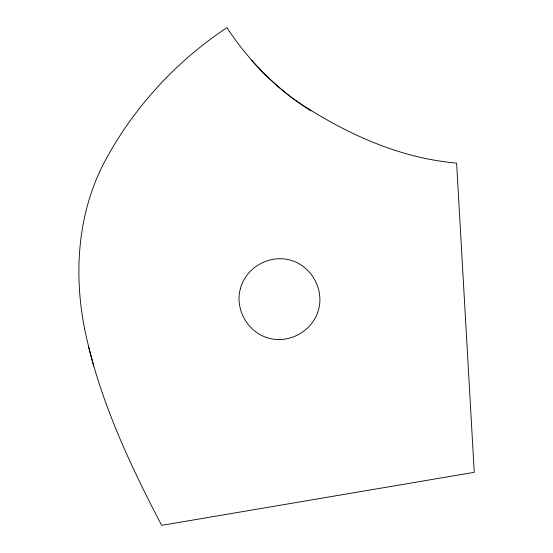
<?xml version="1.0" encoding="UTF-8"?>
<svg xmlns="http://www.w3.org/2000/svg" width="553" height="553" viewBox="0 0 553 553"><rect width="100%" height="100%" fill="white"/><g stroke="black" fill="none" stroke-linecap="round" stroke-linejoin="round"><path stroke-width="0.83" d="M251.656 60.332A265.848 265.848 0 0 0 295.115 100.121C343.192 132.464 398.236 158.123 456.605 163.08L474.253 472.324L161.656 525.35C128.973 462.833 98.621 397.918 84.547 328.371M310.959 110.897C277.309 89.676 248.677 60.948 226.972 27.65C175.107 61.984 131.918 109.432 103.121 164.6C77.607 214.951 73.729 273.583 84.554 328.378M88.584 346.855L93.734 366.169M240.375 288.659C234.638 309.549 248.034 332.761 269 338.236C289.89 343.973 313.102 330.576 318.576 309.611C324.314 288.721 310.917 265.509 289.952 260.034C269.062 254.297 245.85 267.693 240.375 288.659"/></g></svg>
